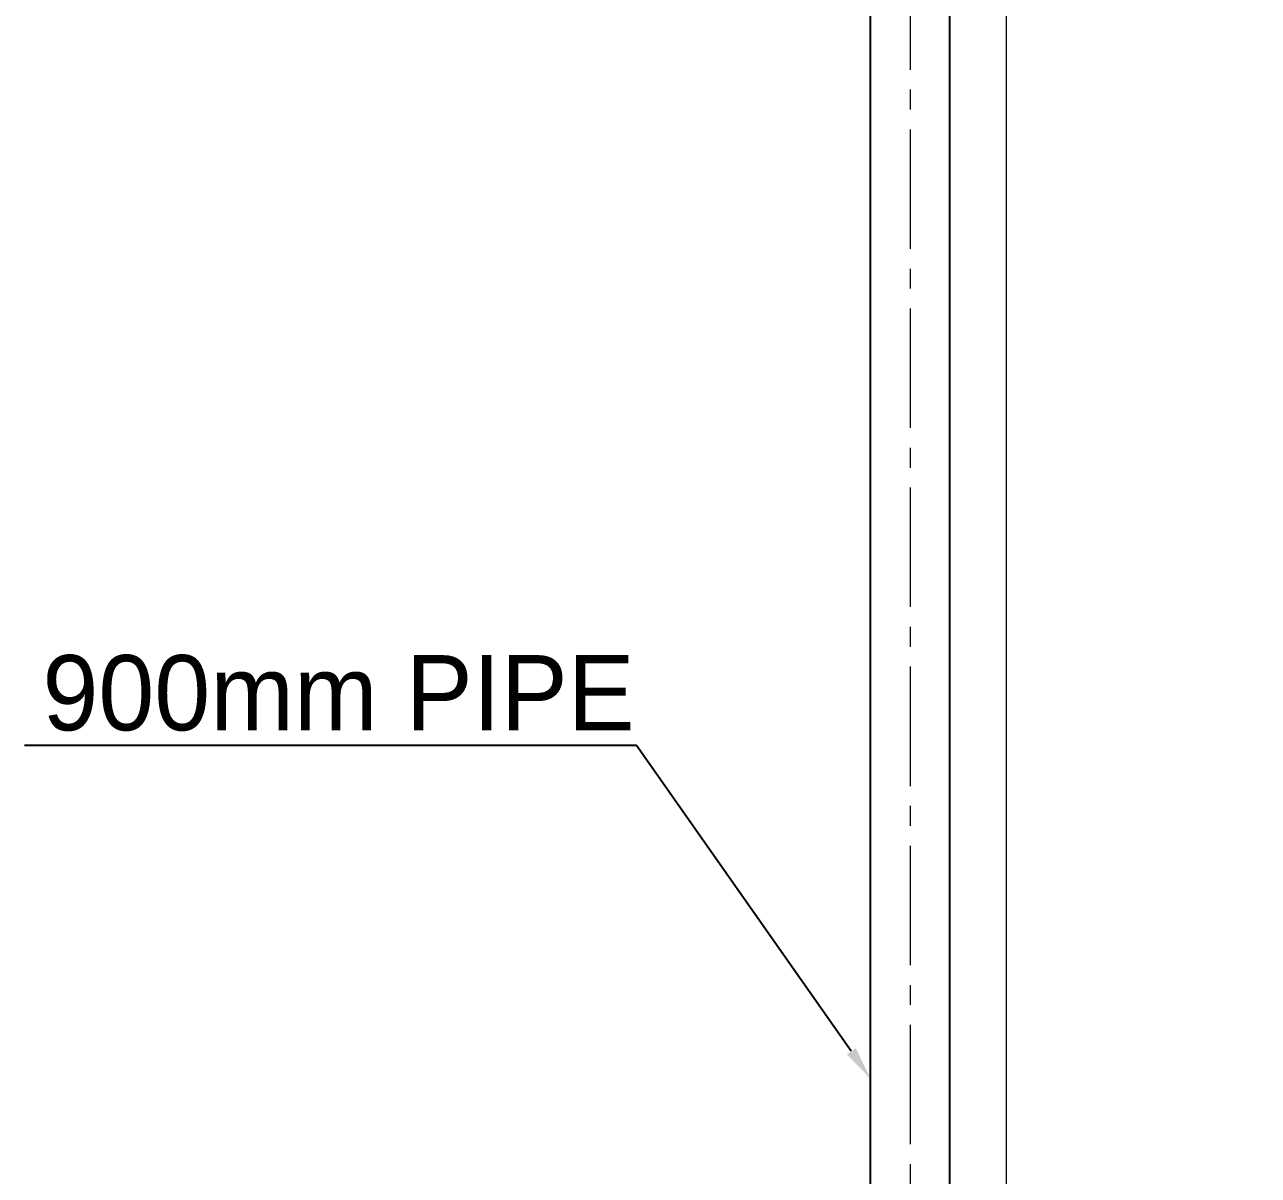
# Model space of a CAD drawing. Extents: x 0 to 3160, y 0 to 2315.
# Drawn here: x 1741.7 to 2037, y 1154.4 to 1429.8 of the extents above; entities that cross this region are included whole.
import ezdxf
from ezdxf import colors
from ezdxf.entities.mleader import LeaderData, LeaderLine
from ezdxf.math import Vec2, Vec3

# ---------------------------------------------------------------- set-up
doc = ezdxf.new("R2010")
doc.units = 0
doc.header["$LTSCALE"] = 3
doc.header["$MEASUREMENT"] = 0
doc.header["$PDMODE"] = 3
doc.header["$PDSIZE"] = -10
doc.linetypes.add('CENTER2', pattern=[28.575, 19.05, -3.175, 3.175, -3.175])
doc.layers.get('0').update_dxf_attribs({"linetype": 'CONTINUOUS'})
doc.layers.get('DEFPOINTS').update_dxf_attribs({"linetype": 'CONTINUOUS'})
doc.layers.add('Cneter', color=1, linetype='CENTER2', lineweight=13)
doc.layers.add('치수선', color=7, linetype='CONTINUOUS', lineweight=20)
doc.styles.add('Daelim Dimension', font='')
doc.styles.get("Standard").update_dxf_attribs({"font": ''})
doc.styles.get('Daelim Dimension').set_extended_font_data('나눔고딕')
doc.styles.get('Standard').set_extended_font_data('나눔고딕')
doc.dimstyles.new('DEFAULT', dxfattribs={"dimscale": 2, "dimtxt": 2, "dimasz": 2, "dimexe": 0, "dimexo": 2, "dimgap": 1, "dimtad": 1, "dimdec": 1, "dimzin": 9, "dimdsep": 46, "dimtxsty": 'Daelim Dimension', "dimcen": 0.5, "dimclrd": 252, "dimclre": 252, "dimclrt": 3, "dimadec": 1, "dimazin": 0, "dimtfac": 1, "dimtdec": 1, "dimtix": 1, "dimtmove": 0, "dimatfit": 3, "dimfxl": 1, "dimtolj": 1, "dimtzin": 1, "dimlwd": 9, "dimlwe": 9, "dimarcsym": 0})

# ---------------------------------------------------------------- blocks, each defined once
blk = doc.blocks.new('*D6')
at = {"color": 5, "lineweight": 9, "ltscale": 0.5, "transparency": 16777216}
for p, q in [((2004.51, 1636.8), (2205.16, 1636.8)), ((2203.16, 1628.8), (2203.16, 743.43)), ((1990.78, 735.43), (2205.16, 735.43))]:
    blk.add_line(p, q, dxfattribs=at)
at = {"color": 5, "ltscale": 0.5, "transparency": 16777216}
for points in [[(2201.83, 1628.8), (2204.49, 1628.8), (2203.16, 1636.8)], [(2201.83, 743.43), (2204.49, 743.43), (2203.16, 735.43)]]:
    blk.add_solid(points, dxfattribs=at)
at = {"layer": 'DEFPOINTS', "color": 0, "ltscale": 0.5, "transparency": 16777216}
for p in [(2000.51, 1636.8), (1986.78, 735.43), (2203.16, 735.43)]:
    blk.add_point(p, dxfattribs=at)
at = {"color": 7, "ltscale": 0.5, "transparency": 16777216, "insert": (2190.27, 1186.12), "char_height": 20, "attachment_point": 5, "rotation": 90, "style": 'Daelim Dimension'}
blk.add_mtext('\\A1;901', dxfattribs=at)
blk = doc.blocks.new('*D11')
at = {"color": 5, "lineweight": 9, "ltscale": 0.5, "transparency": 16777216}
for p, q in [((2004.51, 1636.8), (2332.33, 1636.8)), ((2330.33, 1628.8), (2330.33, 546.49)), ((1980.72, 538.49), (2332.33, 538.49))]:
    blk.add_line(p, q, dxfattribs=at)
at = {"color": 5, "ltscale": 0.5, "transparency": 16777216}
for points in [[(2329, 1628.8), (2331.66, 1628.8), (2330.33, 1636.8)], [(2329, 546.49), (2331.66, 546.49), (2330.33, 538.49)]]:
    blk.add_solid(points, dxfattribs=at)
at = {"layer": 'DEFPOINTS', "color": 0, "ltscale": 0.5, "transparency": 16777216}
for p in [(2000.51, 1636.8), (1976.72, 538.49), (2330.33, 538.49)]:
    blk.add_point(p, dxfattribs=at)
at = {"color": 7, "ltscale": 0.5, "transparency": 16777216, "insert": (2314.62, 1087.65), "char_height": 20, "attachment_point": 5, "rotation": 90, "style": 'Daelim Dimension'}
blk.add_mtext('\\A1;(2000)', dxfattribs=at)

msp = doc.modelspace()

# ---------------------------------------------------------------- linework, layer by layer
at = {"color": 7}
for points in [[(1944.15, 748.6), (1944.15, 748.6), (1944.15, 1606.44), (1944.15, 1606.44)], [(1963.18, 746.77), (1963.18, 746.77), (1963.18, 1606.44), (1963.18, 1606.44)]]:
    msp.add_open_spline(points, degree=3, dxfattribs=at)
at = {"layer": 'Cneter', "lineweight": 5, "ltscale": 0.5}
msp.add_line((1953.67, 1661.86), (1953.67, 690.43), dxfattribs=at)
at = {"layer": '치수선', "color": 7}
msp.add_line((1976.72, 538.49), (1976.72, 1705.16), dxfattribs=at)

# ---------------------------------------------------------------- dimensions: what is measured, and where the dimension line sits
at = {"color": 5, "ltscale": 0.5}
dim = msp.add_linear_dim(base=(2330.33, 538.49), p1=(2000.51, 1636.8), p2=(1976.72, 538.49), angle=90, text='(2000)', dimstyle='DEFAULT', override={"dimtxt": 10, "dimasz": 4, "dimexe": 1, "dimdec": 0, "dimclrd": 5, "dimclre": 5, "dimclrt": 7}, dxfattribs=at)
dim.commit()
dim.dimension.update_dxf_attribs({"geometry": '*D11', "text_midpoint": (2330.33, 1087.65), "dimtype": 160})
dim = msp.add_linear_dim(base=(2203.16, 735.43), p1=(2000.51, 1636.8), p2=(1986.78, 735.43), angle=90, dimstyle='DEFAULT', override={"dimtxt": 10, "dimasz": 4, "dimexe": 1, "dimdec": 0, "dimclrd": 5, "dimclre": 5, "dimclrt": 7}, dxfattribs=at)
dim.commit()
dim.dimension.update_dxf_attribs({"geometry": '*D6', "text_midpoint": (2203.16, 1186.12), "dimtype": 160})

# ---------------------------------------------------------------- leaders
at = {"ltscale": 0.5}
ml = msp.add_multileader_mtext('Standard', dxfattribs=at)
ml.set_content('900mm PIPE', color=256)
ml.set_leader_properties(color=5)
ml.build(insert=Vec2(0, 0))
ml.multileader.update_dxf_attribs({"text_left_attachment_type": 6, "text_right_attachment_type": 6, "dogleg_length": 0.36, "arrow_head_size": 8})
ctx = ml.context
ctx.base_point, ctx.char_height, ctx.arrow_head_size, ctx.landing_gap_size, ctx.plane_origin = Vec3(1739.59, 1257.26), 18, 8, 0.09, Vec3(1944.15, 1177.5)
ctx.left_attachment, ctx.right_attachment, ctx.text_align_type = 6, 6, 2
notes = []
notes.append((ctx, [(1, (1, 1, 0), (1888.17, 1257.26), (-1, 0), 0.36, [(0, [(1944.15, 1177.5)], 0, [])])]))
ctx.mtext.insert, ctx.mtext.alignment, ctx.mtext.flow_direction = Vec3(1887.72, 1278.86), 3, 5
for ctx, leaders in notes:
    for number, flags, end, landing, length, lines in leaders:
        leader = LeaderData()
        leader.index, (leader.has_last_leader_line, leader.has_dogleg_vector, leader.attachment_direction) = number, flags
        leader.last_leader_point, leader.dogleg_vector, leader.dogleg_length = Vec3(end), Vec3(landing), length
        for number, points, colour, breaks in lines:
            line = LeaderLine()
            line.index, line.vertices, line.color, line.breaks = number, Vec3.list(points), colors.encode_raw_color(colour), breaks
            leader.lines.append(line)
        ctx.leaders.append(leader)

doc.saveas('drawing.dxf')
